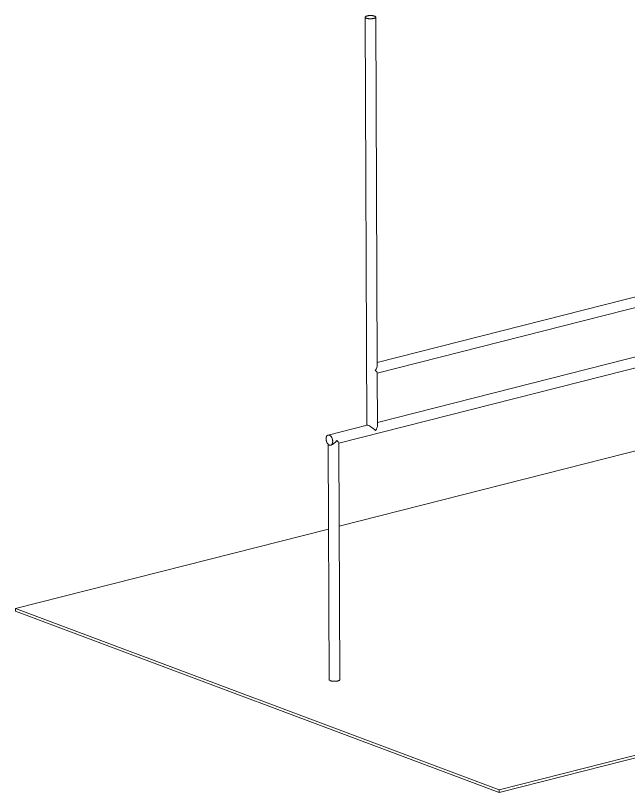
# Model space of a CAD drawing. Header units: inches. Extents: x 0 to 11.7, y 0 to 8.2.
# Drawn here: x 3.33 to 4.544, y 3.904 to 5.441 of the extents above; entities that cross this region are included whole.
import ezdxf

# ---------------------------------------------------------------- set-up
doc = ezdxf.new("R2010")
doc.units = ezdxf.units.IN
doc.header["$MEASUREMENT"] = 0

msp = doc.modelspace()

# ---------------------------------------------------------------- linework, layer by layer
at = {"color": 7, "linetype": 'Continuous', "lineweight": 15}
for p, q in [((4.0225, 5.4373), (4.0261, 4.6302)), ((4.0464, 4.7488), (4.0434, 5.4374)), ((5.0364, 5.0059), (4.0464, 4.7544)), ((4.0464, 4.733), (5.0415, 4.9857)), ((5.0369, 4.887), (4.0469, 4.6355)), ((3.9702, 4.5945), (5.1188, 4.8863)), ((4.0469, 4.6299), (4.0464, 4.7334)), ((4.0265, 4.6303), (3.9491, 4.6107)), ((4.7998, 4.6407), (3.9709, 4.4302)), ((3.9722, 4.1269), (3.9702, 4.595)), ((3.9494, 4.5922), (3.9514, 4.1268)), ((3.9542, 4.5905), (3.9548, 4.5906)), ((3.9501, 4.4249), (3.3302, 4.2674)), ((4.2878, 3.9087), (5.7574, 4.282)), ((4.2879, 3.9038), (5.7574, 4.2771)), ((3.3302, 4.2674), (4.2878, 3.9087)), ((3.3302, 4.2674), (3.3302, 4.2625)), ((3.3302, 4.2625), (4.2879, 3.9038)), ((4.2878, 3.9087), (4.2879, 3.9038))]:
    msp.add_line(p, q, dxfattribs=at)
at = {"color": 7, "linetype": 'Continuous', "lineweight": 15, "flags": 128}
for points in [[(4.041, 5.4394), (4.0405, 5.4396), (4.0398, 5.4398), (4.0392, 5.4399), (4.0384, 5.4401), (4.0377, 5.4402), (4.0369, 5.4403), (4.0361, 5.4404), (4.0352, 5.4405), (4.0344, 5.4405), (4.0335, 5.4405), (4.0326, 5.4405), (4.0317, 5.4405), (4.0309, 5.4405), (4.03, 5.4404), (4.0292, 5.4403), (4.0284, 5.4402), (4.0276, 5.4401), (4.0269, 5.4399), (4.0262, 5.4398), (4.0256, 5.4396), (4.025, 5.4394), (4.0245, 5.4392), (4.024, 5.4389), (4.0236, 5.4387), (4.0232, 5.4384), (4.0229, 5.4382), (4.0227, 5.4379), (4.0226, 5.4377), (4.0225, 5.4374), (4.0226, 5.4371), (4.0226, 5.4369), (4.0228, 5.4366), (4.023, 5.4363), (4.0233, 5.4361), (4.0237, 5.4358), (4.0241, 5.4356), (4.0246, 5.4354), (4.0252, 5.4352), (4.0258, 5.435), (4.0264, 5.4348), (4.0271, 5.4347), (4.0279, 5.4345), (4.0286, 5.4344), (4.0294, 5.4343), (4.0303, 5.4342), (4.0311, 5.4342), (4.032, 5.4341), (4.0329, 5.4341), (4.0337, 5.4341), (4.0346, 5.4342), (4.0355, 5.4342), (4.0363, 5.4343), (4.0371, 5.4344), (4.0379, 5.4345), (4.0386, 5.4347), (4.0394, 5.4348), (4.04, 5.435), (4.0406, 5.4352), (4.0412, 5.4354), (4.0417, 5.4356), (4.0421, 5.4359), (4.0425, 5.4361), (4.0428, 5.4364), (4.0431, 5.4366), (4.0432, 5.4369), (4.0433, 5.4371), (4.0434, 5.4374), (4.0433, 5.4377), (4.0432, 5.4379), (4.043, 5.4382), (4.0428, 5.4385), (4.0424, 5.4387), (4.042, 5.4389), (4.0416, 5.4392), (4.041, 5.4394)], [(3.9517, 4.5907), (3.9522, 4.5905), (3.9528, 4.5904), (3.9533, 4.5904), (3.9538, 4.5904), (3.9544, 4.5905), (3.9548, 4.5907), (3.9553, 4.5909), (3.9558, 4.5913), (3.9562, 4.5917), (3.9566, 4.5921), (3.9569, 4.5926), (3.9572, 4.5932), (3.9575, 4.5938), (3.9577, 4.5945), (3.9579, 4.5952), (3.958, 4.5959), (3.9581, 4.5967), (3.9582, 4.5975), (3.9582, 4.5983), (3.9582, 4.5992), (3.9581, 4.6), (3.958, 4.6009), (3.9578, 4.6017), (3.9576, 4.6026), (3.9573, 4.6034), (3.957, 4.6042), (3.9567, 4.605), (3.9563, 4.6057), (3.9559, 4.6065), (3.9555, 4.6071), (3.955, 4.6078), (3.9545, 4.6084), (3.954, 4.6089), (3.9535, 4.6093), (3.953, 4.6097), (3.9524, 4.6101), (3.9519, 4.6104), (3.9513, 4.6106), (3.9508, 4.6107), (3.9502, 4.6108), (3.9497, 4.6108), (3.9492, 4.6107), (3.9487, 4.6105), (3.9482, 4.6103), (3.9477, 4.61), (3.9473, 4.6097), (3.9469, 4.6093), (3.9466, 4.6088), (3.9462, 4.6082), (3.9459, 4.6077), (3.9457, 4.607), (3.9455, 4.6063), (3.9453, 4.6056), (3.9452, 4.6048), (3.9451, 4.604), (3.9451, 4.6032), (3.9451, 4.6024), (3.9451, 4.6016), (3.9453, 4.6007), (3.9454, 4.5998), (3.9456, 4.599), (3.9458, 4.5982), (3.9461, 4.5973), (3.9464, 4.5965), (3.9468, 4.5958), (3.9472, 4.595), (3.9476, 4.5943), (3.948, 4.5937), (3.9485, 4.5931), (3.949, 4.5925), (3.9495, 4.592), (3.95, 4.5916), (3.9506, 4.5912), (3.9511, 4.5909), (3.9517, 4.5907)], [(3.9514, 4.1268), (3.9514, 4.1267), (3.9515, 4.1264), (3.9516, 4.1261), (3.9519, 4.1259), (3.9522, 4.1256), (3.9525, 4.1254), (3.953, 4.1251), (3.9534, 4.1249), (3.954, 4.1247), (3.9546, 4.1245), (3.9553, 4.1244), (3.956, 4.1242), (3.9567, 4.1241), (3.9575, 4.1239), (3.9583, 4.1238), (3.9591, 4.1238), (3.96, 4.1237), (3.9608, 4.1237), (3.9617, 4.1237), (3.9626, 4.1237), (3.9634, 4.1237), (3.9643, 4.1238), (3.9651, 4.1239), (3.966, 4.124), (3.9667, 4.1241), (3.9675, 4.1242), (3.9682, 4.1244), (3.9689, 4.1245), (3.9695, 4.1247), (3.97, 4.1249), (3.9705, 4.1252), (3.971, 4.1254), (3.9714, 4.1256), (3.9717, 4.1259), (3.9719, 4.1262), (3.9721, 4.1264), (3.9722, 4.1267), (3.9722, 4.1269)]]:
    msp.add_lwpolyline(points, dxfattribs=at)
at = {"color": 7, "linetype": 'Continuous', "lineweight": 15}
for centre, major_axis, ratio, start_param, end_param in [((4.036, 4.7411), (0.0089, 0.0115), 0.465955, 4.855766, 5.745398), ((4.036, 4.7411), (0.0103, -0.008), 0.184791, 0.143377, 1.033009), ((4.0365, 4.6221), (0.0103, -0.008), 0.184791, 1.033009, 2.998216), ((4.0365, 4.6221), (0.0089, 0.0115), 0.465955, 4.855766, 5.745398), ((3.9597, 4.6026), (0.0089, 0.0115), 0.465955, 3.67938, 4.855766), ((3.9597, 4.6026), (0.0103, -0.008), 0.184791, 0.143377, 1.033009)]:
    msp.add_ellipse(centre, major_axis=major_axis, ratio=ratio, start_param=start_param, end_param=end_param, dxfattribs=at)

doc.saveas('drawing.dxf')
